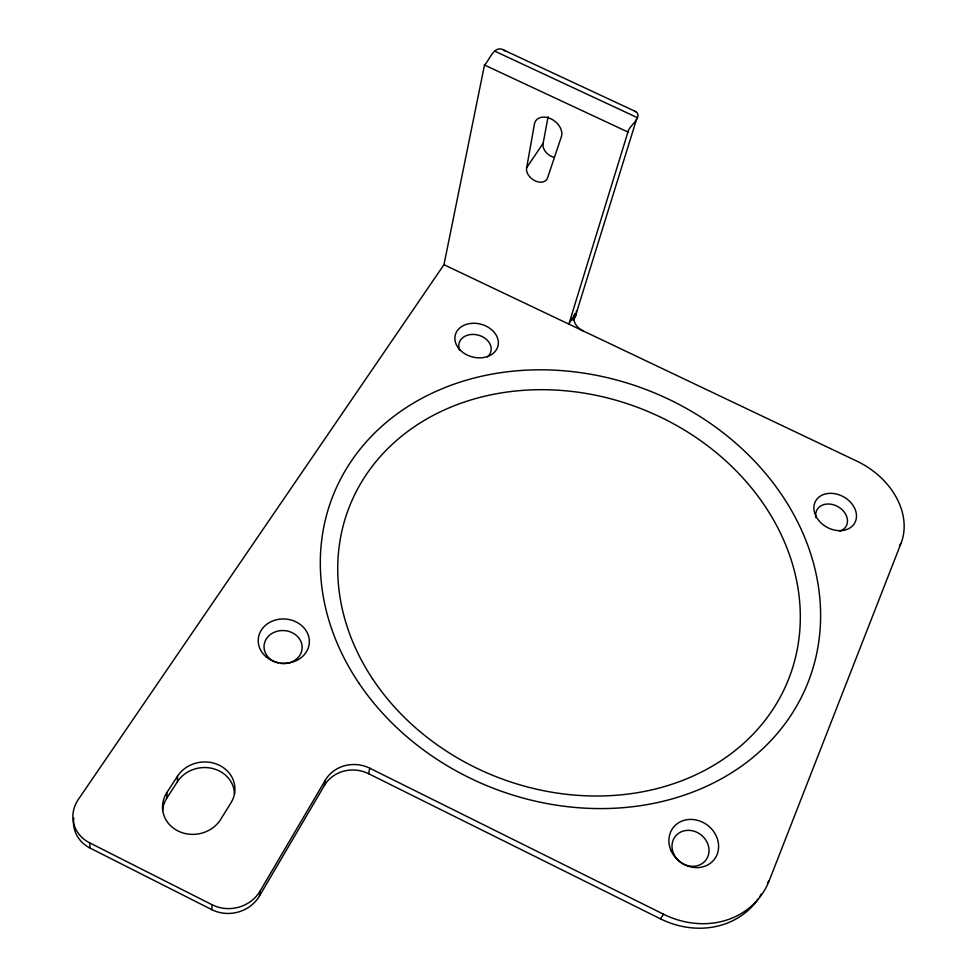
<?xml version="1.0" encoding="UTF-8"?>
<svg xmlns="http://www.w3.org/2000/svg" width="977" height="977" viewBox="0 0 977 977"><rect width="100%" height="100%" fill="white"/><g stroke="black" fill="none" stroke-linecap="round" stroke-linejoin="round"><path stroke-width="1.47" d="M162.609 810.556A30.995 27.979 -8.8 0 1 166.933 797.928L166.933 792.457L177.509 776.178A30.922 27.796 -6.8 0 1 219.569 765.382A30.922 27.796 -6.8 0 1 230.902 802.935L220.668 819.422A31.191 28.113 -8.5 0 1 177.924 830.938A31.191 28.113 -8.5 0 1 166.933 792.457M166.933 797.928L177.435 781.71L177.509 776.178M443.961 264.694L856.853 461.132A72.896 56.373 29.2 0 1 901.026 543.334L769.253 880.582A84.413 74.472 37.9 0 1 663.566 914.228L369.831 768.227A33.12 30.421 6.7 0 0 325.39 780.061L324.388 785.484L259.516 895.921A34.916 32.351 -11.5 0 1 211.789 909.636L212.094 904.751L89.628 842.833A35.673 31.582 -13.7 0 1 78.38 799.381L443.961 264.694L484.494 65.032C489.709 60.012 494.069 44.27 504.022 50.193L635.856 111.647C643.501 117.057 628.406 126.338 627.942 132.029L568.846 324.108L575.172 313.58A16.059 12.09 18.5 0 0 583.33 331.008M259.516 895.921L260.151 891L325.39 780.061M526.688 167.641L534.529 123.529A15.241 10.906 37.5 0 1 550.857 118.791A15.241 10.906 37.5 0 1 561.543 136.194L547.682 177.521A11.822 8.243 36.4 0 1 535.091 180.83A11.822 8.243 36.4 0 1 526.688 167.641L543.163 143.228L548.097 116.703M324.388 785.484A32.913 30.287 6.5 0 1 368.549 773.674L369.831 768.227M575.172 313.58L573.047 320.407L575.135 316.927L637.102 117.533L494.753 51.146M899.451 545.691L901.026 543.334M368.549 773.674L660.403 918.807L663.566 914.228M767.385 882.915L769.253 880.582M634.427 111.305L635.856 111.647M484.494 65.032L627.942 132.029M73.776 818.018A35.441 31.423 -14.1 0 0 90.14 848.109L211.789 909.636M504.022 50.193L505.976 51.415M89.628 842.833L90.14 848.109M459.678 350.035A16.438 12.652 14.7 0 1 477.912 335.038A16.438 12.652 14.7 0 1 487.389 356.898M278.567 663.078A19.076 16.536 3.9 0 1 267.234 637.627A19.076 16.536 3.9 0 1 298.437 637.517A19.076 16.536 3.9 0 1 288.484 663.041M287.275 663.285A19.076 16.536 3.9 0 1 281.034 663.493M758.299 898.816A83.888 74.167 38.1 0 1 660.403 918.807M761.278 894.089A83.888 74.167 38.1 0 1 759.85 896.483M815.978 517.627A16.731 12.97 29.3 0 1 826.725 504.071A16.731 12.97 29.3 0 1 846.058 515.001A16.731 12.97 29.3 0 1 839.902 531.158M554.106 157.346A11.663 8.304 36.8 0 1 543.163 143.228M576.345 310.82A15.937 11.993 17.5 0 1 575.135 316.927M260.151 891A35.148 32.522 -11 0 1 212.094 904.751M177.435 781.71A30.727 27.661 -7.1 0 1 211.85 768.325A30.727 27.661 -7.1 0 1 234.492 794.362M372.518 678.759A235.933 197.769 21.2 0 0 772.941 709.326A235.933 197.769 21.2 0 0 561.628 390.458A235.933 197.769 21.2 0 0 372.518 678.759M358.852 683.057A255.217 213.487 21.2 0 0 791.81 713.992A255.217 213.487 21.2 0 0 560.737 370.539A255.217 213.487 21.2 0 0 358.852 683.057M458.811 348.545A22.031 16.914 14.8 0 0 496.328 349.839A22.031 16.914 14.8 0 0 474.7 323.277A22.031 16.914 14.8 0 0 458.811 348.545M673.58 853.605A19.357 17.11 38.1 0 0 705.492 860.578A19.357 17.11 38.1 0 0 692.473 830.792A19.357 17.11 38.1 0 0 673.58 853.605M671.065 850.625A25.964 22.898 37.9 0 0 713.894 859.907A25.964 22.898 37.9 0 0 696.308 820.021A25.964 22.898 37.9 0 0 671.065 850.625M266.233 656.91A25.585 22.141 4 0 0 308.659 646.652A25.585 22.141 4 0 0 276.43 619.76A25.585 22.141 4 0 0 266.233 656.91M816.137 516.589A22.422 17.342 29.2 0 0 853.006 525.37A22.422 17.342 29.2 0 0 836.385 494.02A22.422 17.342 29.2 0 0 816.137 516.589"/></g></svg>
